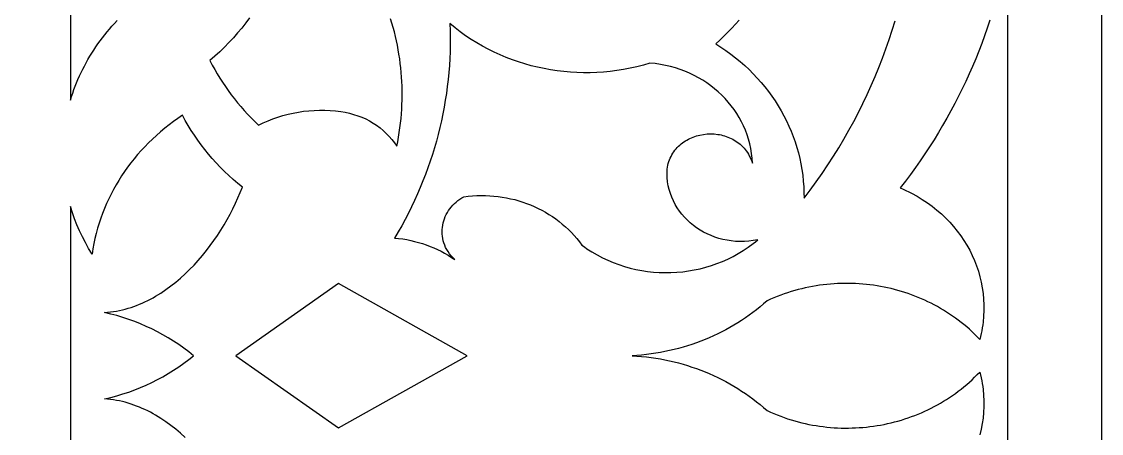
# Model space of a CAD drawing. Extents: x -1429 to -724, y 80 to 630.
# Drawn here: x -841.9 to -784.3, y 296.7 to 318.7 of the extents above; entities that cross this region are included whole.
import ezdxf

# ---------------------------------------------------------------- set-up
doc = ezdxf.new("R2010")
doc.units = 0
doc.layers.add('LAYER_1', color=18, linetype='CONTINUOUS')

msp = doc.modelspace()

# ---------------------------------------------------------------- linework, layer by layer
at = {"layer": 'LAYER_1'}
for points in [[(-784.299, 144.673), (-1369.299, 144.673), (-1369.299, 569.673), (-994.512, 569.673), (-784.299, 409.912)], [(-819.045, 318.209), (-819.039, 317.836), (-819.041, 317.463), (-819.049, 317.09), (-819.064, 316.718), (-819.086, 316.347), (-819.115, 315.976), (-819.151, 315.606), (-819.194, 315.237), (-819.243, 314.869), (-819.3, 314.501), (-819.363, 314.135), (-819.432, 313.77), (-819.509, 313.406), (-819.592, 313.044), (-819.682, 312.682), (-819.778, 312.323), (-819.882, 311.965), (-819.991, 311.608), (-820.108, 311.253), (-820.231, 310.9), (-820.36, 310.549), (-820.496, 310.2), (-820.638, 309.853), (-820.787, 309.507), (-820.943, 309.164), (-821.105, 308.824), (-821.273, 308.485), (-821.448, 308.149), (-821.629, 307.816), (-821.817, 307.485), (-822.011, 307.157), (-821.793, 307.135), (-821.576, 307.106), (-821.361, 307.07), (-821.148, 307.027), (-820.937, 306.978), (-820.728, 306.922), (-820.522, 306.859), (-820.318, 306.79), (-820.116, 306.714), (-819.918, 306.632), (-819.722, 306.544), (-819.53, 306.449), (-819.342, 306.348), (-819.157, 306.241), (-818.975, 306.128), (-818.798, 306.01), (-818.901, 306.111), (-818.995, 306.216), (-819.08, 306.323), (-819.157, 306.433), (-819.224, 306.546), (-819.284, 306.66), (-819.335, 306.776), (-819.377, 306.893), (-819.412, 307.011), (-819.439, 307.13), (-819.457, 307.25), (-819.469, 307.37), (-819.472, 307.489), (-819.469, 307.608), (-819.458, 307.727), (-819.44, 307.845), (-819.415, 307.961), (-819.383, 308.076), (-819.345, 308.189), (-819.3, 308.3), (-819.249, 308.408), (-819.192, 308.514), (-819.128, 308.616), (-819.059, 308.716), (-818.983, 308.811), (-818.903, 308.903), (-818.816, 308.991), (-818.724, 309.074), (-818.627, 309.152), (-818.525, 309.226), (-818.418, 309.294), (-818.306, 309.356), (-818.077, 309.385), (-817.847, 309.406), (-817.618, 309.419), (-817.389, 309.425), (-817.161, 309.423), (-816.934, 309.413), (-816.708, 309.396), (-816.483, 309.372), (-816.26, 309.34), (-816.039, 309.301), (-815.819, 309.255), (-815.601, 309.202), (-815.386, 309.142), (-815.174, 309.075), (-814.964, 309.001), (-814.757, 308.92), (-814.553, 308.833), (-814.353, 308.739), (-814.156, 308.639), (-813.962, 308.532), (-813.773, 308.418), (-813.588, 308.299), (-813.407, 308.173), (-813.231, 308.041), (-813.06, 307.903), (-812.893, 307.759), (-812.732, 307.61), (-812.576, 307.454), (-812.426, 307.292), (-812.281, 307.125), (-812.142, 306.953), (-812.01, 306.774), (-811.879, 306.68), (-811.746, 306.589), (-811.476, 306.415), (-811.2, 306.255), (-810.918, 306.107), (-810.63, 305.972), (-810.339, 305.85), (-810.042, 305.74), (-809.742, 305.643), (-809.439, 305.558), (-809.133, 305.486), (-808.825, 305.427), (-808.514, 305.38), (-808.202, 305.346), (-807.89, 305.324), (-807.576, 305.315), (-807.263, 305.318), (-806.95, 305.334), (-806.638, 305.363), (-806.328, 305.403), (-806.019, 305.457), (-805.713, 305.522), (-805.409, 305.6), (-805.109, 305.691), (-804.813, 305.794), (-804.52, 305.909), (-804.233, 306.037), (-803.95, 306.177), (-803.673, 306.329), (-803.403, 306.494), (-803.138, 306.671), (-802.881, 306.86), (-802.755, 306.959), (-802.631, 307.061), (-802.871, 307.018), (-803.11, 306.988), (-803.347, 306.972), (-803.582, 306.969), (-803.814, 306.978), (-804.043, 307.001), (-804.268, 307.035), (-804.49, 307.081), (-804.707, 307.138), (-804.919, 307.207), (-805.126, 307.286), (-805.327, 307.376), (-805.522, 307.475), (-805.71, 307.585), (-805.892, 307.703), (-806.066, 307.831), (-806.231, 307.968), (-806.389, 308.112), (-806.538, 308.265), (-806.677, 308.426), (-806.807, 308.593), (-806.926, 308.768), (-807.035, 308.95), (-807.133, 309.137), (-807.22, 309.331), (-807.295, 309.53), (-807.357, 309.735), (-807.406, 309.944), (-807.443, 310.158), (-807.465, 310.376), (-807.474, 310.599), (-807.468, 310.824), (-807.451, 310.931), (-807.43, 311.036), (-807.404, 311.137), (-807.373, 311.235), (-807.339, 311.33), (-807.3, 311.422), (-807.258, 311.511), (-807.212, 311.597), (-807.162, 311.68), (-807.109, 311.759), (-807.052, 311.836), (-806.993, 311.909), (-806.93, 311.979), (-806.864, 312.046), (-806.796, 312.11), (-806.724, 312.171), (-806.651, 312.228), (-806.575, 312.283), (-806.496, 312.334), (-806.416, 312.382), (-806.334, 312.426), (-806.25, 312.468), (-806.164, 312.506), (-806.077, 312.541), (-805.988, 312.573), (-805.898, 312.601), (-805.715, 312.648), (-805.528, 312.682), (-805.339, 312.702), (-805.149, 312.709), (-804.96, 312.703), (-804.771, 312.683), (-804.677, 312.668), (-804.584, 312.649), (-804.492, 312.627), (-804.401, 312.602), (-804.311, 312.573), (-804.222, 312.541), (-804.134, 312.505), (-804.048, 312.466), (-803.964, 312.423), (-803.882, 312.377), (-803.801, 312.327), (-803.723, 312.274), (-803.646, 312.217), (-803.572, 312.157), (-803.501, 312.093), (-803.432, 312.025), (-803.366, 311.954), (-803.303, 311.88), (-803.243, 311.802), (-803.186, 311.72), (-803.133, 311.635), (-803.082, 311.546), (-803.036, 311.453), (-802.993, 311.357), (-802.954, 311.257), (-802.919, 311.153), (-802.935, 311.414), (-802.963, 311.671), (-803.004, 311.925), (-803.058, 312.175), (-803.123, 312.421), (-803.2, 312.663), (-803.289, 312.899), (-803.388, 313.131), (-803.499, 313.358), (-803.62, 313.579), (-803.752, 313.794), (-803.893, 314.004), (-804.045, 314.207), (-804.205, 314.403), (-804.375, 314.592), (-804.554, 314.774), (-804.741, 314.949), (-804.937, 315.116), (-805.14, 315.275), (-805.352, 315.425), (-805.57, 315.567), (-805.796, 315.7), (-806.029, 315.824), (-806.268, 315.939), (-806.514, 316.043), (-806.765, 316.138), (-807.022, 316.222), (-807.285, 316.296), (-807.552, 316.359), (-807.825, 316.411), (-808.102, 316.451), (-808.383, 316.479), (-808.732, 316.378), (-809.082, 316.287), (-809.434, 316.208), (-809.788, 316.14), (-810.143, 316.084), (-810.498, 316.038), (-810.854, 316.004), (-811.21, 315.981), (-811.566, 315.968), (-811.922, 315.967), (-812.277, 315.977), (-812.631, 315.997), (-812.984, 316.028), (-813.335, 316.07), (-813.684, 316.122), (-814.032, 316.185), (-814.376, 316.258), (-814.718, 316.342), (-815.057, 316.436), (-815.393, 316.541), (-815.725, 316.656), (-816.054, 316.781), (-816.378, 316.917), (-816.697, 317.062), (-817.012, 317.218), (-817.322, 317.383), (-817.626, 317.559), (-817.925, 317.744), (-818.217, 317.939), (-818.504, 318.144), (-818.784, 318.359), (-819.057, 318.583)], [(-830.469, 300.885), (-824.993, 297.035), (-818.132, 300.885), (-824.993, 304.735)]]:
    msp.add_lwpolyline(points, close=True, dxfattribs=at)
for points in [[(-839.299, 330.766), (-839.299, 314.509), (-839.241, 314.697), (-839.18, 314.883), (-839.114, 315.068), (-839.046, 315.251), (-838.973, 315.434), (-838.897, 315.615), (-838.818, 315.795), (-838.735, 315.973), (-838.648, 316.15), (-838.559, 316.325), (-838.465, 316.499), (-838.368, 316.671), (-838.268, 316.842), (-838.165, 317.011), (-838.058, 317.178), (-837.948, 317.343), (-837.834, 317.507), (-837.717, 317.669), (-837.597, 317.828), (-837.474, 317.986), (-837.348, 318.142), (-837.218, 318.296), (-837.085, 318.448), (-836.95, 318.598), (-836.811, 318.746)], [(-789.299, 279.202), (-789.299, 300.885), (-789.299, 322.568)], [(-829.745, 318.892), (-829.949, 318.619), (-830.161, 318.351), (-830.38, 318.087), (-830.608, 317.829), (-830.843, 317.575), (-831.085, 317.327), (-831.335, 317.084), (-831.593, 316.847), (-831.858, 316.615), (-831.734, 316.378), (-831.604, 316.143), (-831.469, 315.911), (-831.329, 315.682), (-831.184, 315.456), (-831.034, 315.232), (-830.879, 315.012), (-830.719, 314.794), (-830.554, 314.58), (-830.384, 314.369), (-830.21, 314.161), (-830.03, 313.956), (-829.846, 313.755), (-829.658, 313.558), (-829.465, 313.364), (-829.267, 313.173), (-829.014, 313.296), (-828.757, 313.409), (-828.495, 313.512), (-828.23, 313.605), (-827.961, 313.687), (-827.689, 313.759), (-827.414, 313.82), (-827.137, 313.871), (-826.858, 313.912), (-826.577, 313.942), (-826.295, 313.961), (-826.012, 313.969), (-825.728, 313.967), (-825.445, 313.953), (-825.161, 313.929), (-824.877, 313.894), (-824.645, 313.858), (-824.416, 313.81), (-824.191, 313.75), (-823.972, 313.679), (-823.758, 313.597), (-823.55, 313.504), (-823.348, 313.401), (-823.152, 313.287), (-822.964, 313.164), (-822.784, 313.031), (-822.612, 312.888), (-822.448, 312.737), (-822.293, 312.576), (-822.148, 312.408), (-822.013, 312.231), (-821.889, 312.046), (-821.839, 312.292), (-821.795, 312.539), (-821.755, 312.786), (-821.719, 313.033), (-821.689, 313.28), (-821.663, 313.527), (-821.641, 313.773), (-821.624, 314.02), (-821.612, 314.266), (-821.604, 314.513), (-821.601, 314.759), (-821.602, 315.004), (-821.608, 315.249), (-821.618, 315.494), (-821.632, 315.738), (-821.652, 315.982), (-821.675, 316.225), (-821.703, 316.467), (-821.735, 316.709), (-821.772, 316.95), (-821.812, 317.191), (-821.858, 317.43), (-821.907, 317.669), (-821.961, 317.906), (-822.019, 318.143), (-822.081, 318.379), (-822.148, 318.613), (-822.218, 318.847)], [(-790.248, 318.762), (-790.386, 318.348), (-790.531, 317.935), (-790.682, 317.524), (-790.84, 317.116), (-791.004, 316.709), (-791.175, 316.305), (-791.352, 315.903), (-791.535, 315.504), (-791.725, 315.106), (-791.921, 314.712), (-792.123, 314.319), (-792.332, 313.929), (-792.547, 313.542), (-792.768, 313.158), (-792.995, 312.776), (-793.229, 312.398), (-793.468, 312.022), (-793.714, 311.649), (-793.966, 311.279), (-794.224, 310.912), (-794.488, 310.549), (-794.758, 310.189), (-795.034, 309.832), (-794.878, 309.765), (-794.725, 309.695), (-794.574, 309.623), (-794.425, 309.547), (-794.136, 309.388), (-793.855, 309.219), (-793.585, 309.039), (-793.325, 308.85), (-793.075, 308.651), (-792.836, 308.443), (-792.608, 308.227), (-792.39, 308.002), (-792.184, 307.769), (-791.989, 307.529), (-791.805, 307.282), (-791.634, 307.028), (-791.474, 306.768), (-791.327, 306.502), (-791.192, 306.23), (-791.069, 305.953), (-790.959, 305.672), (-790.863, 305.386), (-790.779, 305.096), (-790.709, 304.802), (-790.653, 304.505), (-790.61, 304.206), (-790.581, 303.904), (-790.567, 303.6), (-790.567, 303.294), (-790.582, 302.987), (-790.611, 302.679), (-790.632, 302.525), (-790.656, 302.371), (-790.684, 302.216), (-790.716, 302.062), (-790.751, 301.908), (-790.791, 301.754), (-790.925, 301.893), (-791.061, 302.029), (-791.2, 302.162), (-791.342, 302.291), (-791.486, 302.418), (-791.632, 302.541), (-791.781, 302.661), (-791.932, 302.777), (-792.085, 302.891), (-792.241, 303.001), (-792.398, 303.108), (-792.558, 303.212), (-792.719, 303.312), (-792.883, 303.409), (-793.048, 303.503), (-793.215, 303.593), (-793.384, 303.68), (-793.555, 303.764), (-793.727, 303.844), (-793.9, 303.921), (-794.075, 303.995), (-794.252, 304.065), (-794.43, 304.132), (-794.609, 304.196), (-794.79, 304.256), (-794.971, 304.312), (-795.154, 304.365), (-795.338, 304.415), (-795.522, 304.461), (-795.708, 304.504), (-795.895, 304.543), (-796.082, 304.579), (-796.27, 304.611), (-796.459, 304.64), (-796.648, 304.665), (-796.838, 304.687), (-797.029, 304.705), (-797.22, 304.72), (-797.411, 304.731), (-797.603, 304.738), (-797.795, 304.742), (-797.987, 304.742), (-798.179, 304.739), (-798.371, 304.731), (-798.564, 304.721), (-798.756, 304.706), (-798.948, 304.688), (-799.14, 304.666), (-799.332, 304.641), (-799.523, 304.612), (-799.714, 304.579), (-799.905, 304.543), (-800.095, 304.502), (-800.285, 304.458), (-800.474, 304.41), (-800.662, 304.359), (-800.85, 304.304), (-801.037, 304.244), (-801.223, 304.182), (-801.408, 304.115), (-801.592, 304.044), (-801.776, 303.97), (-801.958, 303.892), (-802.139, 303.81), (-802.322, 303.648), (-802.508, 303.49), (-802.698, 303.337), (-802.892, 303.188), (-803.089, 303.043), (-803.289, 302.902), (-803.492, 302.766), (-803.698, 302.635), (-803.907, 302.507), (-804.119, 302.385), (-804.334, 302.266), (-804.551, 302.152), (-804.771, 302.043), (-804.994, 301.939), (-805.219, 301.839), (-805.446, 301.744), (-805.676, 301.653), (-805.907, 301.567), (-806.141, 301.486), (-806.377, 301.41), (-806.615, 301.339), (-806.854, 301.273), (-807.096, 301.211), (-807.339, 301.155), (-807.583, 301.103), (-807.829, 301.057), (-808.076, 301.015), (-808.325, 300.979), (-808.575, 300.948), (-808.826, 300.922), (-809.078, 300.901), (-809.331, 300.885), (-809.078, 300.868), (-808.826, 300.848), (-808.575, 300.822), (-808.325, 300.791), (-808.076, 300.754), (-807.829, 300.713), (-807.583, 300.667), (-807.339, 300.615), (-807.096, 300.559), (-806.854, 300.497), (-806.615, 300.431), (-806.377, 300.36), (-806.141, 300.283), (-805.907, 300.202), (-805.676, 300.117), (-805.446, 300.026), (-805.219, 299.931), (-804.994, 299.831), (-804.771, 299.726), (-804.551, 299.617), (-804.334, 299.504), (-804.119, 299.385), (-803.907, 299.262), (-803.698, 299.135), (-803.492, 299.003), (-803.289, 298.867), (-803.089, 298.727), (-802.892, 298.582), (-802.698, 298.433), (-802.508, 298.28), (-802.322, 298.122), (-802.139, 297.96), (-801.958, 297.878), (-801.776, 297.8), (-801.592, 297.726), (-801.408, 297.655), (-801.223, 297.588), (-801.037, 297.525), (-800.85, 297.466), (-800.662, 297.411), (-800.474, 297.359), (-800.285, 297.312), (-800.095, 297.268), (-799.905, 297.227), (-799.714, 297.191), (-799.523, 297.158), (-799.332, 297.129), (-799.14, 297.103), (-798.948, 297.082), (-798.756, 297.063), (-798.564, 297.049), (-798.371, 297.038), (-798.179, 297.031), (-797.987, 297.028), (-797.795, 297.028), (-797.603, 297.032), (-797.411, 297.039), (-797.22, 297.05), (-797.029, 297.065), (-796.838, 297.083), (-796.648, 297.104), (-796.459, 297.13), (-796.27, 297.158), (-796.082, 297.191), (-795.895, 297.226), (-795.708, 297.266), (-795.522, 297.308), (-795.338, 297.355), (-795.154, 297.404), (-794.971, 297.457), (-794.79, 297.514), (-794.609, 297.574), (-794.43, 297.638), (-794.252, 297.704), (-794.075, 297.775), (-793.9, 297.848), (-793.727, 297.925), (-793.555, 298.006), (-793.384, 298.09), (-793.215, 298.177), (-793.048, 298.267), (-792.883, 298.361), (-792.719, 298.458), (-792.558, 298.558), (-792.398, 298.662), (-792.241, 298.769), (-792.085, 298.879), (-791.932, 298.992), (-791.781, 299.109), (-791.632, 299.229), (-791.486, 299.352), (-791.342, 299.479), (-791.2, 299.608), (-791.061, 299.741), (-790.925, 299.877), (-790.791, 300.016), (-790.751, 299.862), (-790.716, 299.708), (-790.684, 299.553), (-790.656, 299.399), (-790.632, 299.245), (-790.611, 299.091), (-790.582, 298.783), (-790.567, 298.476), (-790.567, 298.17), (-790.581, 297.866), (-790.61, 297.564), (-790.653, 297.265), (-790.709, 296.968), (-790.779, 296.674)], [(-803.63, 318.77), (-803.825, 318.551), (-804.024, 318.336), (-804.229, 318.124), (-804.439, 317.915), (-804.653, 317.711), (-804.873, 317.51), (-804.597, 317.334), (-804.329, 317.151), (-804.068, 316.961), (-803.815, 316.764), (-803.569, 316.56), (-803.33, 316.351), (-803.099, 316.135), (-802.876, 315.912), (-802.662, 315.684), (-802.455, 315.451), (-802.256, 315.212), (-802.065, 314.967), (-801.883, 314.718), (-801.71, 314.464), (-801.545, 314.205), (-801.389, 313.941), (-801.241, 313.674), (-801.103, 313.402), (-800.973, 313.126), (-800.853, 312.847), (-800.742, 312.564), (-800.64, 312.277), (-800.548, 311.988), (-800.465, 311.696), (-800.393, 311.4), (-800.33, 311.103), (-800.277, 310.803), (-800.233, 310.5), (-800.201, 310.196), (-800.178, 309.89), (-800.166, 309.583), (-800.164, 309.274), (-799.832, 309.713), (-799.509, 310.157), (-799.195, 310.605), (-798.891, 311.057), (-798.596, 311.512), (-798.311, 311.972), (-798.035, 312.435), (-797.768, 312.901), (-797.511, 313.371), (-797.263, 313.844), (-797.025, 314.321), (-796.796, 314.8), (-796.576, 315.283), (-796.366, 315.768), (-796.166, 316.255), (-795.975, 316.746), (-795.793, 317.239), (-795.621, 317.734), (-795.458, 318.231), (-795.305, 318.73)], [(-833.181, 296.525), (-833.427, 296.749), (-833.681, 296.963), (-833.94, 297.168), (-834.205, 297.361), (-834.477, 297.543), (-834.754, 297.713), (-834.895, 297.793), (-835.037, 297.87), (-835.18, 297.944), (-835.325, 298.014), (-835.471, 298.08), (-835.619, 298.143), (-835.768, 298.202), (-835.918, 298.257), (-836.069, 298.309), (-836.221, 298.356), (-836.375, 298.4), (-836.53, 298.439), (-836.686, 298.474), (-836.844, 298.505), (-837.002, 298.531), (-837.162, 298.553), (-837.322, 298.571), (-837.484, 298.583), (-837.154, 298.661), (-836.828, 298.749), (-836.506, 298.845), (-836.187, 298.95), (-835.872, 299.065), (-835.561, 299.188), (-835.255, 299.32), (-834.954, 299.461), (-834.657, 299.61), (-834.365, 299.767), (-834.079, 299.933), (-833.798, 300.107), (-833.523, 300.29), (-833.254, 300.48), (-832.991, 300.678), (-832.734, 300.885), (-832.991, 301.092), (-833.254, 301.29), (-833.523, 301.48), (-833.798, 301.662), (-834.079, 301.836), (-834.365, 302.002), (-834.657, 302.16), (-834.954, 302.309), (-835.255, 302.45), (-835.561, 302.582), (-835.872, 302.705), (-836.187, 302.819), (-836.506, 302.925), (-836.828, 303.021), (-837.154, 303.108), (-837.484, 303.186), (-837.322, 303.199), (-837.162, 303.217), (-837.002, 303.239), (-836.844, 303.265), (-836.686, 303.296), (-836.53, 303.331), (-836.375, 303.37), (-836.221, 303.414), (-836.069, 303.461), (-835.918, 303.512), (-835.768, 303.568), (-835.619, 303.627), (-835.471, 303.69), (-835.325, 303.756), (-835.18, 303.826), (-835.037, 303.9), (-834.895, 303.977), (-834.754, 304.057), (-834.477, 304.227), (-834.205, 304.409), (-833.94, 304.602), (-833.681, 304.807), (-833.427, 305.021), (-833.181, 305.245), (-832.941, 305.478), (-832.708, 305.719), (-832.481, 305.968), (-832.262, 306.223), (-832.05, 306.485), (-831.846, 306.752), (-831.649, 307.024), (-831.459, 307.3), (-831.278, 307.58), (-831.105, 307.862), (-830.939, 308.147), (-830.782, 308.433), (-830.634, 308.72), (-830.494, 309.007), (-830.363, 309.294), (-830.242, 309.579), (-830.129, 309.863), (-830.376, 310.065), (-830.618, 310.273), (-830.854, 310.486), (-831.083, 310.705), (-831.306, 310.929), (-831.523, 311.158), (-831.733, 311.391), (-831.937, 311.63), (-832.134, 311.874), (-832.325, 312.122), (-832.508, 312.374), (-832.685, 312.631), (-832.854, 312.893), (-833.017, 313.158), (-833.172, 313.427), (-833.32, 313.7), (-833.566, 313.535), (-833.807, 313.364), (-834.042, 313.187), (-834.272, 313.006), (-834.496, 312.819), (-834.715, 312.628), (-834.928, 312.432), (-835.134, 312.231), (-835.335, 312.025), (-835.53, 311.815), (-835.719, 311.601), (-835.902, 311.382), (-836.079, 311.16), (-836.249, 310.933), (-836.413, 310.703), (-836.57, 310.468), (-836.721, 310.23), (-836.865, 309.989), (-837.003, 309.744), (-837.134, 309.496), (-837.258, 309.245), (-837.375, 308.99), (-837.485, 308.733), (-837.588, 308.473), (-837.683, 308.21), (-837.772, 307.945), (-837.853, 307.677), (-837.927, 307.407), (-837.993, 307.135), (-838.052, 306.861), (-838.103, 306.584), (-838.147, 306.306), (-838.33, 306.608), (-838.503, 306.915), (-838.664, 307.226), (-838.814, 307.541), (-838.952, 307.86), (-839.079, 308.183), (-839.195, 308.509), (-839.299, 308.838), (-839.299, 292.932)]]:
    msp.add_lwpolyline(points, dxfattribs=at)

doc.saveas('drawing.dxf')
